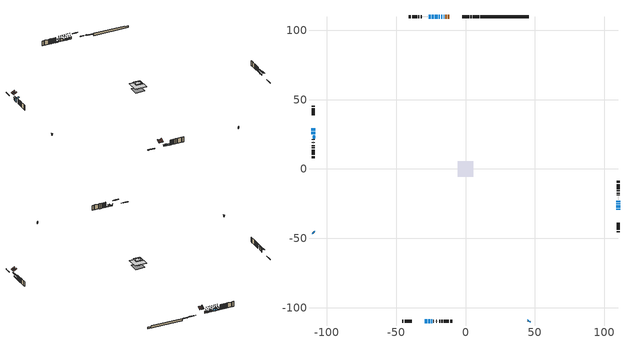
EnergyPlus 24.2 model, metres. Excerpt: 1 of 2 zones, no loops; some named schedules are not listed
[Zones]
conditioned space
 floor outside (Floor1 construction): -0.48,-0.48 -0.48,0.48 0.48,0.48 0.48,-0.48 z0.46
 floor adiabatic (Floor7 construction): -1.3,-1.3 -1.3,1.3 1.3,1.3 1.3,-1.3 z0.46
 floor adiabatic (AdiabaticFloorConstruction): -5.74,-5.74 -5.74,5.74 5.74,5.74 5.74,-5.74 z2.9
 floor foundation (Slab1 construction): -4.65,-4.65 -4.65,4.65 4.65,4.65 4.65,-4.65 z-1.68
 floor foundation (Slab2 construction): -1.3,-1.3 -1.3,1.3 1.3,1.3 1.3,-1.3 z0
 wall outside (RimJoist1 construction): 4.32,109.93 3.51,109.93 / -45.53,-109.93 -44.72,-109.93 / -109.93,45.53 -109.93,44.72 / 109.93,-45.53 109.93,-44.72 z0.46:0.76
 wall outside (RimJoist2 construction): 2.59,109.93 -2.47,109.93 / -43.79,-109.93 -38.74,-109.93 / -109.93,43.79 -109.93,38.74 / 109.93,-43.79 109.93,-38.74 z0.46:0.76
 wall outside (AdiabaticWallConstruction 1): -11.77,109.93 -12.65,109.93 / -13.58,109.93 -14.43,109.93 z0.46:2.49
 wall outside (AdiabaticWallConstruction): -29.44,-109.93 -27.63,-109.93 z0.46:1.5; -109.93,-45.53 -109.44,-46.02 / -26.7,-109.93 -25.53,-109.93 / 45.53,-109.93 46.02,-109.44 z0.46:1.83; -109.93,29.44 -109.93,27.61 z0.46:2.57; -15.35,109.93 -15.77,109.93 z0.46:1.38; -109.93,26.68 -109.93,24.9 z0.46:3.89; 109.93,-29.44 109.93,-28.7 / -18.38,109.93 -19.17,109.93 / -25.16,109.93 -26.51,109.93 z0.46:1.15; 109.93,-27.77 109.93,-26.29 z0.46:1.1; -16.69,109.93 -17.46,109.93 z0.46:2.11; -24.61,-109.93 -24.04,-109.93 z0.46:0.62; -20.1,109.93 -22,109.93 z0.46:2.98; -22.93,109.93 -24.23,109.93 z0.46:2.16; 109.93,-25.37 109.93,-24.83 z0.46:1.45; 109.93,-23.91 109.93,-22.89 z0.46:1.53
 wall outside (Wall1 construction): -27.43,109.93 -27.74,109.93 / -23.12,-109.93 -22.81,-109.93 / -109.93,21.35 -109.93,21.05 / 109.93,-21.96 109.93,-21.66 z0.46:5.34
 wall outside (Wall2 construction): -28.67,109.93 -28.71,109.93 / -21.88,-109.93 -21.84,-109.93 / -109.93,20.12 -109.93,20.08 / 109.93,-20.73 109.93,-20.69 z0.46:5.34
 wall outside (Wall3 construction): -29.64,109.93 -29.71,109.93 / -20.92,-109.93 -20.84,-109.93 / -109.93,19.15 -109.93,19.07 / 109.93,-19.76 109.93,-19.68 z0.46:5.34
 wall outside (Wall4 construction): -30.64,109.93 -30.68,109.93 / -19.91,-109.93 -19.87,-109.93 / -109.93,18.14 -109.93,18.1 / 109.93,-18.75 109.93,-18.71 z0.46:5.34
 wall outside (Wall5 construction): -31.61,109.93 -32.3,109.93 / -18.94,-109.93 -18.25,-109.93 / -109.93,17.17 -109.93,16.49 / 109.93,-17.78 109.93,-17.09 z0.46:5.34
 wall outside (Wall6 construction): -33.23,109.93 -34,109.93 / -17.32,-109.93 -16.55,-109.93 / -109.93,15.56 -109.93,14.79 / 109.93,-16.17 109.93,-15.39 z0.46:5.34
 wall outside (Wall7 construction): -34.93,109.93 -38.54,109.93 / -15.62,-109.93 -12.01,-109.93 / -109.93,13.86 -109.93,10.25 / 109.93,-14.47 109.93,-10.86 z0.46:5.34
 wall outside (Wall8 construction): -39.47,109.93 -40.99,109.93 / -11.08,-109.93 -9.56,-109.93 / -109.93,9.32 -109.93,7.8 / 109.93,-9.93 109.93,-8.41 z0.46:5.34
 wall foundation (FoundationWall1 construction): 10.79,109.93,-1.68 10.79,109.93,0.45 42.06,109.93,0.45 42.06,109.93,-0.12 45.53,109.93,-0.12 45.53,109.93,-1.68
 wall foundation (FoundationWall2 construction): 9.86,109.93 5.25,109.93 z0:0.46
 window (WindowConstruction): -29.44,-109.93 -27.63,-109.93 z0.46:1.5
 window (WindowConstruction 8): -109.93,-45.53 -109.44,-46.02 z0.46:1.83
 window (WindowConstruction 9): -26.7,-109.93 -25.54,-109.93 z0.46:1.83
 window (WindowConstruction 10): -109.93,29.44 -109.93,27.61 z0.46:2.57
 window (WindowConstruction 13): -15.36,109.93 -15.76,109.93 z0.46:1.37
 window (WindowConstruction 11): -109.93,26.68 -109.93,24.9 z0.46:3.89
 window (WindowConstruction 14): 109.93,-29.44 109.93,-28.7 z0.46:1.15
 window (WindowConstruction 15): 109.93,-27.77 109.93,-26.3 z0.46:1.09
 window (WindowConstruction 1): -16.69,109.93 -17.45,109.93 z0.46:2.11
 window (WindowConstruction 16): -18.38,109.93 -19.17,109.93 z0.46:1.15
 window (WindowConstruction 12): -24.61,-109.93 -24.05,-109.93 z0.46:0.61
 window (WindowConstruction 2): -20.1,109.93 -22,109.93 z0.46:2.97
 window (WindowConstruction 3): -22.93,109.93 -24.23,109.93 z0.46:2.16
 window (WindowConstruction 4): -25.16,109.93 -26.5,109.93 z0.46:1.15
 window (WindowConstruction 5): 109.93,-25.37 109.93,-24.83 z0.46:1.45
 window (WindowConstruction 6): 109.93,-23.9 109.93,-22.89 z0.46:1.53
 window (WindowConstruction 7): 45.53,-109.93 46.02,-109.44 z0.46:1.83
 door (Door): -11.77,109.93 -12.65,109.93 z0.46:2.49
 door (Door 1): -13.58,109.93 -14.43,109.93 z0.46:2.49
 ceiling to attic - vented (Floor2 construction): 2.27,-2.27 2.27,2.27 -2.27,2.27 -2.27,-2.27 z5.34
 ceiling to attic - vented (Floor5 construction): 1.38,-1.38 1.38,1.38 -1.38,1.38 -1.38,-1.38 z5.34
 ceiling to attic - vented (Floor6 construction): 3.13,-3.13 3.13,3.13 -3.13,3.13 -3.13,-3.13 z5.34
 ceiling adiabatic (AdiabaticFloorConstruction): 5.74,-5.74 5.74,5.74 -5.74,5.74 -5.74,-5.74 z2.9
 roof outside (Roof6 construction): -7.39,109.93,5.34 -7.39,107.25,7.12 -6.58,107.25,7.12 -6.58,109.93,5.34; -33.82,-109.93,5.34 -33.82,-107.25,7.12 -34.62,-107.25,7.12 -34.62,-109.93,5.34; -109.93,33.82,5.34 -107.25,33.82,7.12 -107.25,34.62,7.12 -109.93,34.62,5.34; 109.93,-33.82,5.34 107.25,-33.82,7.12 107.25,-34.62,7.12 109.93,-34.62,5.34
 roof outside (Roof7 construction): -9.01,109.93,5.34 -9.01,107.63,6.87 -8.31,107.63,6.87 -8.31,109.93,5.34; -32.2,-109.93,5.34 -32.2,-107.63,6.87 -32.89,-107.63,6.87 -32.89,-109.93,5.34; -109.93,32.2,5.34 -107.63,32.2,6.87 -107.63,32.89,6.87 -109.93,32.89,5.34; 109.93,-32.2,5.34 107.63,-32.2,6.87 107.63,-32.89,6.87 109.93,-32.89,5.34
 roof outside (Roof8 construction): -10.84,109.93,5.34 -10.84,106.9,7.35 -9.93,106.9,7.35 -9.93,109.93,5.34; -30.37,-109.93,5.34 -30.37,-106.9,7.35 -31.27,-106.9,7.35 -31.27,-109.93,5.34; -109.93,30.37,5.34 -106.9,30.37,7.35 -106.9,31.27,7.35 -109.93,31.27,5.34; 109.93,-30.37,5.34 106.9,-30.37,7.35 106.9,-31.27,7.35 109.93,-31.27,5.34
 roof outside (AdiabaticRoofConstruction): -109.93,22.28,5.34 -108.52,22.28,6.27 -108.52,23.97,6.27 -109.93,23.97,5.34
 skylight (SkylightConstruction): -109.93,22.28,5.34 -108.52,22.28,6.27 -108.52,23.97,6.27 -109.93,23.97,5.34
shading: -26.87,-109.93 -30.2,-109.93 -30.2,-110.08 -26.87,-110.08 z2.26; -109.12,-46.34 -110.25,-45.21 -110.29,-45.25 -109.16,-46.39 z2.29; -25.08,-109.93 -27.16,-109.93 -27.16,-109.99 -25.08,-109.99 z2.29; -109.93,27.15 -109.93,29.9 -110.08,29.9 -110.08,27.15 z3.03; -18.66,109.93 -12.46,109.93 -12.46,110.08 -18.66,110.08 z4.27; -109.93,23.83 -109.93,27.75 -110.08,27.75 -110.08,23.83 z4.96; 109.93,-26.11 109.93,-32.03 110.08,-32.03 110.08,-26.11 z3.74; 109.93,-23.71 109.93,-30.36 110.08,-30.36 110.08,-23.71 z3.68; -18.06,109.93 -16.08,109.93 -16.08,110.08 -18.06,110.08 z2.72; -24.35,109.93 -13.21,109.93 -13.21,110.08 -24.35,110.08 z6.32; -22.83,-109.93 -25.83,-109.93 -25.83,-110.08 -22.83,-110.08 z1.83; -24.13,109.93 -17.97,109.93 -17.97,110.08 -24.13,110.08 z5.11; -25.45,109.93 -21.71,109.93 -21.71,110.08 -25.45,110.08 z3.38; -29.1,109.93 -22.57,109.93 -22.57,110.08 -29.1,110.08 z3.74; 109.93,-22.24 109.93,-27.96 110.08,-27.96 110.08,-22.24 z4.04; 109.93,-20.3 109.93,-26.5 110.08,-26.5 110.08,-20.3 z4.12; 46.34,-109.12 45.21,-110.25 45.25,-110.29 46.39,-109.16 z2.29
[Building]
Building 1: Terrain=Suburbs
[Site:Location]
Edmonton Intl AP_AB: Latitude {deg}=53.31; Longitude {deg}=-113.58; Time Zone {hr}=-7; Elevation {m}=723; Keep Site Location Information=Yes
[Site:GroundTemperature:Shallow]
-1.56185, -3.61833, -3.78302, -2.80711, 1.11059, 5.01004, 8.39065, 10.5322, 10.7141, 8.97234, 5.67794, 1.89811
[Site:WaterMainsTemperature]
Calculation Method=Schedule; Temperature Schedule=mains temperature schedule
[Material] Roughness=Rough; Thermal Absorptance=0.9
Name | Thickness {m} | Conductivity {W/m-K} | Density {kg/m3} | Specific Heat {J/kg-K} | Solar Absorptance | Visible Absorptance
asphalt or fiberglass shingles | 0.00635 | 0.162714 | 1121.4 | 1465.45 | 0.4 | 0.4
asphalt or fiberglass shingles 1 | 0.00635 | 0.162714 | 1121.4 | 1465.45 | 0.7 | 0.7
ceiling loosefill ins | 0.169333 | 0.0480833 | 16.02 | 1046.75 | 0.7 | 0.7
ceiling loosefill ins 1 | 0.0846667 | 0.0480833 | 16.02 | 1046.75 | 0.7 | 0.7
ceiling stud and cavity | 0.1397 | 0.126132 | 65.682 | 1177.47 | 0.7 | 0.7
ceiling stud and cavity 1 | 0.1397 | 0.165285 | 65.682 | 1177.47 | 0.7 | 0.7
ceiling stud and cavity 2 | 0.1397 | 0.0898496 | 65.682 | 1177.47 | 0.7 | 0.7
concrete 4.0 in. | 0.1016 | 1.803125 | 2242.8 | 837.4 | 0.7 | 0.7
concrete 8.0 in. | 0.2032 | 1.803125 | 2242.8 | 837.4 | 0.7 | 0.7
door material | 0.04445 | 0.053851 | 512.64 | 1214.23 | 0.7 | 0.7
exterior vertical ins | 0.00216305 | 0.029427 | 32.04 | 1214.23 | 0.7 | 0.7
exterior vertical ins 1 | 0.0585005 | 0.029427 | 32.04 | 1214.23 | 0.7 | 0.7
floor covering | 0.0127 | 0.0433444 | 54.468 | 1339.84 | 0.6 | 0.6
floor rigid ins; roof rigid ins 1; wall rigid ins | 0.051816 | 0.029427 | 32.04 | 1214.23 | 0.7 | 0.7
floor rigid ins 1; roof rigid ins | 0.103632 | 0.029427 | 32.04 | 1214.23 | 0.7 | 0.7
floor rigid ins 2; roof rigid ins 2; wall rigid ins 1 | 0.512978 | 0.029427 | 32.04 | 1214.23 | 0.7 | 0.7
floor stud and cavity | 0.1397 | 0.10117 | 92.3553 | 1139.71 | 0.7 | 0.7
floor stud and cavity 1 | 0.1397 | 0.466975 | 92.3553 | 1139.71 | 0.7 | 0.7
floor stud and cavity 2 | 0.1397 | 1.75129 | 37.0049 | 1207.88 | 0.7 | 0.7
furniture material conditioned space 1 | 0.1524 | 0.115458 | 640.8 | 1214.23 | 0.6 | 0.6
gypsum board | 0.0127 | 0.160291 | 801 | 837.4 | 0.6 | 0.6
gypsum board 1 | 0.0127 | 0.160291 | 801 | 837.4 | 0.7 | 0.7
osb sheathing 0.5 in. | 0.0127 | 0.115458 | 512.64 | 1214.23 | 0.7 | 0.7
osb sheathing 0.75 in. | 0.01905 | 0.115458 | 512.64 | 1214.23 | 0.7 | 0.7
osb sheathing 2.0 in. | 0.0508 | 0.115458 | 512.64 | 1214.23 | 0.7 | 0.7
rim joist stud and cavity | 0.0508 | 0.0305104 | 125.044 | 1163.47 | 0.6 | 0.6
rim joist stud and cavity 1 | 0.0508 | 0.0301911 | 125.044 | 1163.47 | 0.6 | 0.6
roof stud and cavity | 0.2032 | 0.158924 | 78.34581 | 1123.46 | 0.7 | 0.7
roof stud and cavity 1 | 0.2032 | 0.13868 | 78.34581 | 1123.46 | 0.7 | 0.7
roof stud and cavity 2 | 0.2032 | 0.134166 | 78.34581 | 1123.46 | 0.7 | 0.7
roof stud and cavity 3 | 0.18415 | 1.78688 | 37.0049 | 1207.88 | 0.6 | 0.6
wall stud and cavity | 0.1397 | 0.151122 | 139.0536 | 1170.24 | 0.7 | 0.7
wall stud and cavity 1 | 0.1397 | 0.169167 | 139.0536 | 1170.24 | 0.7 | 0.7
wall stud and cavity 10 | 0.0889 | 0.391764 | 83.0341 | 1211.67 | 0.7 | 0.7
wall stud and cavity 2 | 0.1397 | 0.141173 | 139.0536 | 1170.24 | 0.7 | 0.7
wall stud and cavity 3 | 0.1397 | 0.142696 | 139.0536 | 1170.24 | 0.7 | 0.7
wall stud and cavity 4 | 0.1397 | 0.12514 | 139.0536 | 1170.24 | 0.7 | 0.7
wall stud and cavity 5 | 0.1397 | 0.124943 | 139.0536 | 1170.24 | 0.7 | 0.7
wall stud and cavity 6 | 0.1397 | 0.12206 | 139.0536 | 1170.24 | 0.7 | 0.7
wall stud and cavity 7 | 0.1397 | 0.354201 | 139.0536 | 1170.24 | 0.7 | 0.7
wall stud and cavity 9 | 0.0889 | 0.380278 | 52.3479 | 1209.89 | 0.7 | 0.7
wood siding | 0.0254 | 0.102417 | 544.68 | 1172.36 | 0.4 | 0.4
wood siding 2; wood siding 3; wood siding 4 | 0.0254 | 0.102417 | 544.68 | 1172.36 | 0.7 | 0.7
[WindowMaterial:SimpleGlazingSystem]
Name | U-Factor {W/m2-K} | Solar Heat Gain Coefficient
SkylightMaterial | 2.44581 | 0.6398
WindowMaterial | 1.46379 | 0.52
WindowMaterial 1 | 1.52909 | 0.48
WindowMaterial 10 | 1.29913 | 0.6
WindowMaterial 11 | 2.24792 | 0.3
WindowMaterial 12 | 2.45062 | 0.21
WindowMaterial 13 | 2.21328 | 0.42
WindowMaterial 14 | 2.069631 | 0.51
WindowMaterial 15 | 1.490475 | 0.51
WindowMaterial 2 | 2.98606 | 0.71
WindowMaterial 3 | 2.98776 | 0.68
WindowMaterial 4 | 1.5711 | 0.46
WindowMaterial 5 | 1.6682 | 0.41
WindowMaterial 6 | 1.52511 | 0.48
WindowMaterial 7 | 1.5694 | 0.46
WindowMaterial 8 | 1.37748 | 0.56
WindowMaterial 9 | 3.032052 | 0.61
[Construction]
AdiabaticFloorConstruction: floor stud and cavity 2, floor rigid ins 2, osb sheathing 0.75 in., floor covering
AdiabaticRoofConstruction: asphalt or fiberglass shingles 1, roof rigid ins 2, osb sheathing 0.75 in., roof stud and cavity 3
AdiabaticWallConstruction: wood siding 3, wall rigid ins 1, wall stud and cavity 9, gypsum board
AdiabaticWallConstruction 1: wood siding 4, wall rigid ins 1, wall stud and cavity 9, gypsum board
Door; Door 1: door material
Floor1 construction: floor stud and cavity, floor rigid ins, osb sheathing 0.75 in., floor covering
Floor2 construction: ceiling loosefill ins, ceiling stud and cavity, gypsum board
Floor5 construction: ceiling loosefill ins 1, ceiling stud and cavity 1, gypsum board
Floor6 construction: ceiling loosefill ins 1, ceiling stud and cavity 2, gypsum board
Floor7 construction: floor stud and cavity 1, floor rigid ins 1, osb sheathing 0.75 in., floor covering
FoundationWall1 construction: concrete 8.0 in.
FoundationWall2 construction: concrete 8.0 in., gypsum board 1
furniture construction conditioned space 1: furniture material conditioned space 1
PartitionWallConstruction: gypsum board, wall stud and cavity 10, gypsum board
RimJoist1 construction: wood siding 2, osb sheathing 2.0 in., rim joist stud and cavity
RimJoist2 construction: wood siding 2, osb sheathing 2.0 in., rim joist stud and cavity 1
Roof6 construction: asphalt or fiberglass shingles, roof rigid ins, osb sheathing 0.75 in., roof stud and cavity, gypsum board
Roof7 construction: asphalt or fiberglass shingles, roof rigid ins 1, osb sheathing 0.75 in., roof stud and cavity 1, gypsum board
Roof8 construction: asphalt or fiberglass shingles, roof rigid ins 1, osb sheathing 0.75 in., roof stud and cavity 2, gypsum board
SkylightConstruction: SkylightMaterial
Slab1 construction; Slab2 construction: concrete 4.0 in.
Wall1 construction: wood siding, osb sheathing 0.5 in., wall stud and cavity, gypsum board
Wall2 construction: wood siding, osb sheathing 0.5 in., wall stud and cavity 1, gypsum board
Wall3 construction: wood siding, osb sheathing 0.5 in., wall stud and cavity 2, gypsum board
Wall4 construction: wood siding, osb sheathing 0.5 in., wall stud and cavity 3, gypsum board
Wall5 construction: wood siding, osb sheathing 0.5 in., wall stud and cavity 4, gypsum board
Wall6 construction: wood siding, osb sheathing 0.5 in., wall stud and cavity 5, gypsum board
Wall7 construction: wood siding, osb sheathing 0.5 in., wall stud and cavity 6, gypsum board
Wall8 construction: wood siding, wall rigid ins, osb sheathing 0.5 in., wall stud and cavity 7, gypsum board
WindowConstruction: WindowMaterial
WindowConstruction 1: WindowMaterial 1
WindowConstruction 10: WindowMaterial 9
WindowConstruction 11: WindowMaterial 10
WindowConstruction 12: WindowMaterial 11
WindowConstruction 13: WindowMaterial 12
WindowConstruction 14: WindowMaterial 13
WindowConstruction 15: WindowMaterial 14
WindowConstruction 16: WindowMaterial 15
WindowConstruction 2: WindowMaterial 2
WindowConstruction 3: WindowMaterial 3
WindowConstruction 4: WindowMaterial 4
WindowConstruction 5: WindowMaterial 5
WindowConstruction 6: WindowMaterial 6
WindowConstruction 7; WindowConstruction 8: WindowMaterial 7
WindowConstruction 9: WindowMaterial 8
[Zone]
conditioned space: Multiplier=1; Volume {m3}=590.5; Part of Total Floor Area=Yes
[Space]
conditioned space 1: Zone=conditioned space; Volume {m3}=590.5
[ZoneMixing]
whole house fan mix: Zone or Space=attic - vented; Schedule=Always On Continuous; Design Flow Rate Calculation Method=Flow/Zone; Design Flow Rate {m3/s}=0; Source Zone or Space=conditioned space
[SurfaceProperty:ExposedFoundationPerimeter] Exposed Perimeter Calculation Method=TotalExposedPerimeter
Name | Total Exposed Perimeter {m}
Slab1 | 34.747
Slab2 | 4.603
[InternalMass] Zone or ZoneList=conditioned space; Space or SpaceList=conditioned space 1
Name | Construction | Surface Area {m2}
furniture mass conditioned space 1 | furniture construction conditioned space 1 | 93.0399
partition wall mass | PartitionWallConstruction | 225.82
[Lights]
interior lighting: Zone or ZoneList or Space or SpaceList=conditioned space 1; Schedule=interior lighting schedule; Design Level Calculation Method=LightingLevel; Lighting Level {W}=343.2; Return Air Fraction=0; Fraction Radiant=0.6; Fraction Visible=0.2; Fraction Replaceable=1
[People]
occupants: Zone or ZoneList or Space or SpaceList=conditioned space 1; Number of People Schedule=occupants schedule; Number of People Calculation Method=People; Number of People=3; Fraction Radiant=0.314171; Sensible Heat Fraction=0.56303; Activity Level Schedule=occupants activity schedule; Carbon Dioxide Generation Rate {m3/s-W}=0; Enable ASHRAE 55 Comfort Warnings=No; Mean Radiant Temperature Calculation Type=EnclosureAveraged
[ElectricEquipment] Zone or ZoneList or Space or SpaceList=conditioned space 1; Design Level Calculation Method=EquipmentLevel
Name | Schedule | Design Level {W} | Fraction Latent | Fraction Radiant | Fraction Lost
clothes dryer | clothes dryer schedule | 140.772 | 0.015 | 0.081 | 0.85
clothes washer | clothes washer schedule | 32.1985 | 0.03 | 0.162 | 0.7
cooking range | cooking range schedule | 215.147 | 0.08 | 0.432 | 0.2
dishwasher | dishwasher schedule | 66.8632 | 0.3 | 0.18 | 0.4
fridge | fridge schedule | 72.9452 | 0 | 0.6 | 0
mech vent bath fan 0 | mech vent bath fan 0 schedule | 25.1 | 0 | 0 | 1
mech vent bath fan 1 | mech vent bath fan 1 schedule | 25.1 | 0 | 0 | 1
mech vent house fan | mech vent house fan schedule | 11.6333 | 0 | 0 | 1
mech vent house fan cfis | mech vent house fan cfis schedule | 0 | 0 | 0 | 0
mech vent range fan 0 | mech vent range fan 0 schedule | 57 | 0 | 0 | 1
misc plug loads | misc plug loads schedule | 494.7 | 0.045 | 0.513 | 0.1
whole house fan | Always On Discrete | 0 | 0 | 0 | 1
[OtherEquipment] Zone or ZoneList or Space or SpaceList=conditioned space 1; Design Level Calculation Method=EquipmentLevel
Name | Fuel Type | Schedule | Design Level {W} | Fraction Latent | Fraction Radiant | Fraction Lost
clothes dryer 1 | Electricity | clothes dryer schedule | 0 | 0.015 | 0.081 | 0.85
cooking range 1 | Electricity | cooking range schedule | 0 | 0.08 | 0.432 | 0.2
general water use latent | None | general water use schedule | 62.594 | 1 | 0 | 0
general water use sensible | None | general water use schedule | -61.6891 | 0 | 0.6 | 0
mech vent house fan latent load | None | Always On Discrete | 0 | 1 | 0 | 0
mech vent house fan sensible load | None | Always On Discrete | 0 | 0 | 0 | 0
water heater energy adjustment1 | NaturalGas | Always On Discrete | 0.01 | 0 | 0 | 1
[ZoneInfiltration:DesignFlowRate] Zone or ZoneList or Space or SpaceList=conditioned space 1; Schedule=Always On Discrete; Design Flow Rate Calculation Method=Flow/Zone; Design Flow Rate {m3/s}=0
infil flow; natural vent flow; whole house fan flow
[AvailabilityManager:Scheduled]
furnace airloop Availability Manager: Schedule=Always On Discrete
[Foundation:Kiva] Initial Indoor Air Temperature {C}=18; Wall Depth Below Slab {m}=0.2032; Custom Block Z Position 1 {m}=0
Name | Wall Height Above Grade {m} | Custom Block Material Name 1 | Custom Block Depth 1 {m} | Custom Block X Position 1 {m}
Foundation Kiva 1 | 0.450007 | exterior vertical ins | 2.13 | 0.2032
Foundation Kiva 2 | 0.460004 | exterior vertical ins 1 | 0.460004 | 0.2159
[Foundation:Kiva:Settings]
Soil Conductivity {W/m-K}=0.849921; Soil Density {kg/m3}=1842.3; Soil Specific Heat {J/kg-K}=418.7; Ground Solar Absorptivity=0.9; Ground Thermal Absorptivity=0.9; Ground Surface Roughness {m}=0.03; Far-Field Width {m}=40; Deep-Ground Boundary Condition=ZeroFlux; Deep-Ground Depth {m}=40; Minimum Cell Dimension {m}=0.2; Maximum Cell Growth Coefficient=3; Simulation Timestep=Timestep
[Exterior:Lights]
exterior lighting: Schedule=exterior lighting schedule; Design Level {W}=75.6
[EnergyManagementSystem:GlobalVariable]
furnace_airloop_Fan_RTF
infil_program_Qfan
infil_program_Qinf
natural_vent_program_Qnv
natural_vent_program_Qwhf
[EnergyManagementSystem:Sensor]
Name | Output:Variable or Output:Meter Index Key | Output:Variable or Output:Meter
airflow_gain | infil flow | Infiltration Sensible Heat Gain Energy
airflow_gain_1 | natural vent flow | Infiltration Sensible Heat Gain Energy
airflow_gain_2 | whole house fan flow | Infiltration Sensible Heat Gain Energy
airflow_loss | infil flow | Infiltration Sensible Heat Loss Energy
airflow_loss_1 | natural vent flow | Infiltration Sensible Heat Loss Energy
airflow_loss_2 | whole house fan flow | Infiltration Sensible Heat Loss Energy
clg_load_cond |  | Cooling:EnergyTransfer:Zone:CONDITIONED SPACE
clg_sp_s; clg_sp_s_1 | cooling setpoint | Schedule Value
clothes_dryer_exhaust_0_sch_s | clothes dryer exhaust 0 schedule | Schedule Value
cool_season | cooling season schedule | Schedule Value
htg_load_cond |  | Heating:EnergyTransfer:Zone:CONDITIONED SPACE
htg_sp_s; htg_sp_s_1 | heating setpoint | Schedule Value
ig_ee_conv | clothes dryer | Electric Equipment Convective Heating Energy
ig_ee_conv_2 | cooking range | Electric Equipment Convective Heating Energy
ig_ee_conv_4 | fridge | Electric Equipment Convective Heating Energy
ig_ee_conv_5 | misc plug loads | Electric Equipment Convective Heating Energy
ig_ee_conv_6 | whole house fan | Electric Equipment Convective Heating Energy
ig_ee_rad | clothes dryer | Electric Equipment Radiant Heating Energy
ig_ee_rad_2 | cooking range | Electric Equipment Radiant Heating Energy
ig_ee_rad_4 | fridge | Electric Equipment Radiant Heating Energy
ig_ee_rad_5 | misc plug loads | Electric Equipment Radiant Heating Energy
ig_ee_rad_6 | whole house fan | Electric Equipment Radiant Heating Energy
ig_lgt_conv | interior lighting | Lights Convective Heating Energy
ig_lgt_rad | interior lighting | Lights Radiant Heating Energy
ig_lgt_vis | interior lighting | Lights Visible Radiation Heating Energy
ig_oe_conv | clothes dryer 1 | Other Equipment Convective Heating Energy
ig_oe_conv_1 | cooking range 1 | Other Equipment Convective Heating Energy
ig_oe_conv_2 | general water use latent | Other Equipment Convective Heating Energy
ig_oe_conv_3 | general water use sensible | Other Equipment Convective Heating Energy
ig_oe_conv_4 | water heater energy adjustment1 | Other Equipment Convective Heating Energy
ig_oe_rad | clothes dryer 1 | Other Equipment Radiant Heating Energy
ig_oe_rad_1 | cooking range 1 | Other Equipment Radiant Heating Energy
ig_oe_rad_2 | general water use latent | Other Equipment Radiant Heating Energy
ig_oe_rad_3 | general water use sensible | Other Equipment Radiant Heating Energy
ig_oe_rad_4 | water heater energy adjustment1 | Other Equipment Radiant Heating Energy
ig_ppl_conv | occupants | People Convective Heating Energy
ig_ppl_rad | occupants | People Radiant Heating Energy
im_conv | furniture mass conditioned space 1 | Surface Inside Face Convection Heat Gain Energy
im_conv_1 | partition wall mass | Surface Inside Face Convection Heat Gain Energy
im_ig | furniture mass conditioned space 1 | Surface Inside Face Internal Gains Radiation Heat Gain Energy
im_ig_1 | partition wall mass | Surface Inside Face Internal Gains Radiation Heat Gain Energy
im_lgt | furniture mass conditioned space 1 | Surface Inside Face Lights Radiation Heat Gain Energy
im_lgt_1 | partition wall mass | Surface Inside Face Lights Radiation Heat Gain Energy
im_sol | furniture mass conditioned space 1 | Surface Inside Face Solar Radiation Heat Gain Energy
im_sol_1 | partition wall mass | Surface Inside Face Solar Radiation Heat Gain Energy
im_surf | furniture mass conditioned space 1 | Surface Inside Face Net Surface Thermal Radiation Heat Gain Energy
im_surf_1 | partition wall mass | Surface Inside Face Net Surface Thermal Radiation Heat Gain Energy
mech_vent_bath_fan_0_sch_s | mech vent bath fan 0 schedule | Schedule Value
mech_vent_bath_fan_1_sch_s | mech vent bath fan 1 schedule | Schedule Value
mech_vent_range_fan_0_sch_s | mech vent range fan 0 schedule | Schedule Value
mv_conv | mech vent bath fan 0 | Electric Equipment Convective Heating Energy
mv_conv_1 | mech vent bath fan 1 | Electric Equipment Convective Heating Energy
